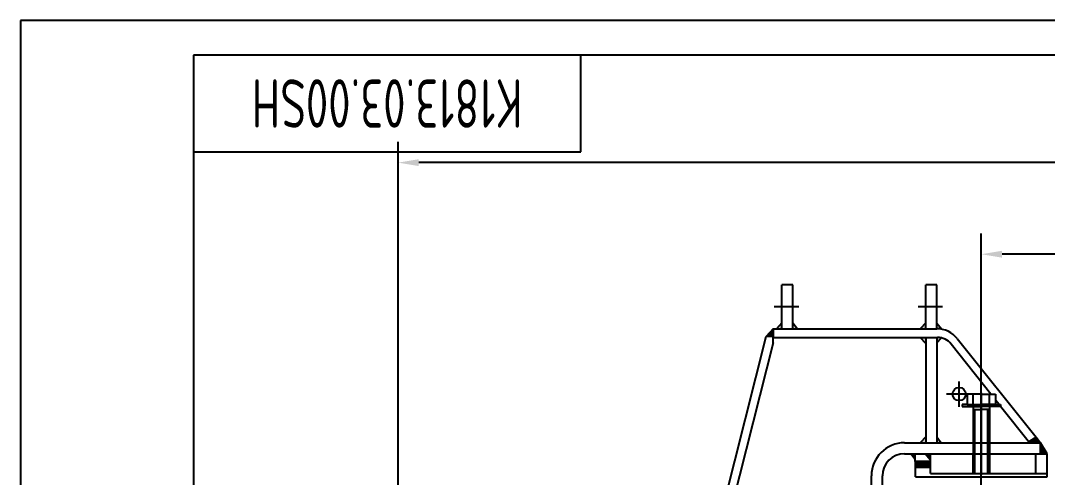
# Model space of a CAD drawing. Header units: millimetres. Extents: x 0 to 8400, y -2453 to 5940.
# Drawn here: x 0 to 2969, y 4618 to 5940 of the extents above; entities that cross this region are included whole.
import ezdxf
from ezdxf.enums import TextEntityAlignment as Align

# ---------------------------------------------------------------- set-up
doc = ezdxf.new("R2010")
doc.units = ezdxf.units.MM
doc.header["$LTSCALE"] = 200
doc.linetypes.add('F', pattern=[0.75, 0.5, -0.25])
doc.linetypes.add('G', pattern=[2, 1.25, -0.25, 0.25, -0.25])
for name, color, linetype in [('01', 7, 'Continuous'), ('02', 1, 'Continuous'), ('04', 2, 'F'), ('05', 142, 'G'), ('08', 1, 'Continuous'), ('11', 3, 'Continuous')]:
    doc.layers.add(name, color=color, linetype=linetype)
doc.styles.get("Standard").update_dxf_attribs({"font": 'isocp', "width": 0.707, "bigfont": 'intecad.shx'})
doc.dimstyles.new('INTE', dxfattribs={"dimscale": 20, "dimtxt": 3.5, "dimasz": 3, "dimexe": 3, "dimexo": 0, "dimgap": 1, "dimtad": 1, "dimdec": 3, "dimdsep": 46, "dimtxsty": 'Standard', "dimcen": 0, "dimclrd": 1, "dimclre": 1, "dimclrt": 3, "dimaunit": 1, "dimadec": 0, "dimazin": 0, "dimtfac": 1, "dimtdec": 3, "dimtmove": 0, "dimatfit": 0, "dimfxl": 1, "dimarcsym": 0})

# ---------------------------------------------------------------- blocks, each defined once
blk = doc.blocks.new('*D33')
at = {"layer": '08', "color": 1, "lineweight": -2, "transparency": 16777216}
for p, q in [((1091.5, 3154.4), (1091.5, 5588.7)), ((7169.5, 3154.4), (7169.5, 5588.7)), ((7109.5, 5528.7), (1151.5, 5528.7))]:
    blk.add_line(p, q, dxfattribs=at)
at = {"layer": '08', "color": 1, "transparency": 16777216}
for points in [[(1151.5, 5538.7), (1151.5, 5518.7), (1091.5, 5528.7)], [(7109.5, 5538.7), (7109.5, 5518.7), (7169.5, 5528.7)]]:
    blk.add_solid(points, dxfattribs=at)
at = {"layer": 'DEFPOINTS', "color": 0, "transparency": 16777216}
for p in [(1091.5, 5528.7), (1091.5, 3154.4), (7169.5, 3154.4)]:
    blk.add_point(p, dxfattribs=at)
at = {"layer": '08', "color": 3, "transparency": 16777216, "insert": (4130.5, 5583.7), "char_height": 70, "attachment_point": 5}
blk.add_mtext('6078', dxfattribs=at)
blk = doc.blocks.new('*D34')
at = {"layer": '08', "color": 1, "lineweight": -2, "transparency": 16777216}
for p, q in [((2778, 4790.8), (2778, 5323.6)), ((5483, 4790.8), (5483, 5323.6)), ((5423, 5263.6), (2838, 5263.6))]:
    blk.add_line(p, q, dxfattribs=at)
at = {"layer": '08', "color": 1, "transparency": 16777216}
for points in [[(2838, 5273.6), (2838, 5253.6), (2778, 5263.6)], [(5423, 5273.6), (5423, 5253.6), (5483, 5263.6)]]:
    blk.add_solid(points, dxfattribs=at)
at = {"layer": 'DEFPOINTS', "color": 0, "transparency": 16777216}
for p in [(2778, 5263.6), (2778, 4790.8), (5483, 4790.8)]:
    blk.add_point(p, dxfattribs=at)
at = {"layer": '08', "color": 3, "transparency": 16777216, "insert": (4130.5, 5318.7), "char_height": 70, "attachment_point": 5}
blk.add_mtext('2705', dxfattribs=at)
blk = doc.blocks.new('*U43', base_point=(251.96, 168.31))
at = {"layer": '01'}
for p, q in [((251.96, 168.31), (251.96, 182.31)), ((195.96, 168.31), (251.96, 168.31))]:
    blk.add_line(p, q, dxfattribs=at)
blk = doc.blocks.new('*U44')
at = {"layer": '04'}
blk.add_blockref('*U43', (0, 0), dxfattribs=at)
blk = doc.blocks.new('*U45')
at = {"layer": '01'}
for points in [[(415, 292), (25, 292)], [(25, 292), (25, 5)]]:
    blk.add_lwpolyline(points, dxfattribs=at)
at = {"layer": '02'}
for points in [[(420, 297), (0, 297)], [(0, 297), (0, 0)]]:
    blk.add_lwpolyline(points, dxfattribs=at)

msp = doc.modelspace()

# ---------------------------------------------------------------- hatches: boundary and pattern name
at = {"layer": '01'}
for points in [[(2176.1865, 5048.0123), (2176.1865, 5025.2746), (2175.9048, 5025.2746), (2154.6823, 5024.9455)], [(2936.4226, 4734.3225), (2949.0495, 4718.0123), (2917.0495, 4718.0123), (2914.7206, 4720.9557)], [(2949.0495, 4718.0123), (2968.0495, 4686.0123), (2949.0495, 4686.0123)], [(2574.4336, 4686.0123), (2587.0495, 4686.0123), (2587.0495, 4670.0123)], [(2631.0495, 4667.2126), (2615.4127, 4686.0123), (2631.0495, 4686.0123)]]:
    msp.add_hatch(color=256, dxfattribs=at).paths.add_polyline_path(points)
h = msp.add_hatch(color=256, dxfattribs=at)
h.paths.add_polyline_path([(2233.1865, 5065.1194), (2246.4383, 5048.0123), (2233.1865, 5048.0123)])
h.paths.add_polyline_path([(2201.1865, 5065.3664), (2201.1865, 5048.0123), (2185.372, 5048.0123)])
h = msp.add_hatch(color=256, dxfattribs=at)
h.paths.add_polyline_path([(2649.1865, 5064.0195), (2664.0233, 5046.55, 0.049160382), (2649.1865, 5048.0123)])
h.paths.add_polyline_path([(2617.1865, 5065.3664), (2617.1865, 5048.0123), (2601.372, 5048.0123)])
h = msp.add_hatch(color=256, dxfattribs=at)
h.paths.add_polyline_path([(2649.1865, 5007.4837), (2649.1865, 5023.0123), (2651.0495, 5023.0123, -0.057766475), (2662.7166, 5021.6598)])
h.paths.add_polyline_path([(2601.372, 5023.0123), (2617.1865, 5023.0123), (2617.1865, 5005.6581)])
at = {"layer": '01', "linetype": 'Continuous'}
h = msp.add_hatch(color=7, dxfattribs=at)
h.paths.add_polyline_path([(2662.3399, 4718.0123), (2649.1865, 4718.0123), (2649.1865, 4735.2499)])
h.paths.add_polyline_path([(2601.2889, 4718.0123), (2617.1865, 4734.8172), (2617.1865, 4718.0123)])

# ---------------------------------------------------------------- linework, layer by layer
at = {"layer": '01'}
for p, q in [((2201.1865, 5048.0123), (2201.1865, 5175.0123)), ((2233.1865, 5175.0123), (2201.1865, 5175.0123)), ((2233.1865, 5048.0123), (2233.1865, 5175.0123)), ((2617.1865, 5048.0123), (2617.1865, 5175.0123)), ((2649.1865, 5175.0123), (2617.1865, 5175.0123)), ((2649.1865, 5048.0123), (2649.1865, 5175.0123)), ((2176.1865, 5048.0123), (2154.6823, 5024.9455)), ((2176.1865, 5048.0123), (2649.1865, 5048.0123)), ((2176.1865, 5048.0123), (2176.1865, 5023.0123)), ((2201.1865, 5065.3664), (2185.372, 5048.0123)), ((2233.1865, 5065.1194), (2246.4383, 5048.0123)), ((2617.1865, 5065.3664), (2601.372, 5048.0123)), ((2649.1865, 5064.0195), (2664.0233, 5046.55)), ((2154.6823, 5024.9455), (1758.349, 3450.5656)), ((2175.9048, 5025.2746), (2154.6823, 5024.9455)), ((2175.9048, 5025.2746), (2176.1865, 5025.2746)), ((2176.1185, 5007.6904), (2175.9048, 5025.2746)), ((2176.1865, 5023.0123), (2649.1865, 5023.0123)), ((2182.0495, 5023.0123), (2651.0495, 5023.0123)), ((2617.1865, 5005.6581), (2601.372, 5023.0123)), ((2617.1865, 5023.0123), (2617.1865, 4718.0123)), ((2649.1865, 5023.0123), (2649.1865, 4718.0123)), ((2649.1865, 5007.4837), (2662.7166, 5021.6598)), ((2176.1185, 5007.6904), (1782.5926, 3444.4625)), ((2805.489, 4859.0123), (2691.0448, 5003.6569)), ((2778.0495, 4859.0123), (2736.7495, 4859.0123)), ((2736.7495, 4859.0123), (2736.7495, 4829.0123)), ((2754.0495, 4829.0123), (2754.0495, 4859.0123)), ((2778.0495, 4859.0123), (2819.3495, 4859.0123)), ((2802.0495, 4829.0123), (2802.0495, 4859.0123)), ((2819.3495, 4859.0123), (2819.3495, 4829.0123)), ((2829.2253, 4829.0123), (2819.3495, 4841.4941)), ((2736.7495, 4829.0123), (2722.5905, 4829.0123)), ((2722.5905, 4829.0123), (2722.5905, 4823.1239)), ((2722.5905, 4823.1239), (2778.0495, 4823.1239)), ((2736.7495, 4829.0123), (2778.0495, 4829.0123)), ((2754.0495, 4823.1239), (2754.0495, 4718.0123)), ((2754.0495, 4814.0123), (2778.0495, 4814.0123)), ((2819.3495, 4829.0123), (2778.0495, 4829.0123)), ((2833.5086, 4823.1239), (2778.0495, 4823.1239)), ((2802.0495, 4814.0123), (2778.0495, 4814.0123)), ((2802.0495, 4823.1239), (2802.0495, 4718.0123)), ((2819.3495, 4829.0123), (2833.5086, 4829.0123)), ((2833.5086, 4829.0123), (2833.5086, 4823.1239)), ((2917.0495, 4718.0123), (2833.8842, 4823.1239)), ((2936.4226, 4734.3225), (2949.0495, 4718.0123)), ((2968.0495, 4686.0123), (2949.0495, 4718.0123)), ((2587.0495, 4670.0123), (2574.4336, 4686.0123)), ((2631.0495, 4664.0123), (2587.0495, 4664.0123)), ((2631.0495, 4662.5123), (2587.5495, 4662.5123)), ((2631.0495, 4667.2126), (2615.4127, 4686.0123)), ((2631.0495, 4661.0123), (2587.5495, 4661.0123)), ((2631.0495, 4659.5123), (2587.5495, 4659.5123)), ((2631.0495, 4658.0123), (2587.5495, 4658.0123)), ((2631.0495, 4656.5123), (2587.5495, 4656.5123)), ((2631.0495, 4655.0123), (2587.5495, 4655.0123)), ((2631.0495, 4653.5123), (2587.5495, 4653.5123)), ((2631.0495, 4652.0123), (2587.5495, 4652.0123)), ((2631.0495, 4650.5123), (2587.5495, 4650.5123)), ((2631.0495, 4649.0123), (2587.5495, 4649.0123)), ((2631.0495, 4647.5123), (2587.5495, 4647.5123)), ((2631.0495, 4646.0123), (2587.5495, 4646.0123))]:
    msp.add_line(p, q, dxfattribs=at)
at = {"layer": '01', "color": 7, "linetype": 'Continuous'}
for p, q in [((2708.5572, 5019.4582), (2936.4226, 4734.3225)), ((2617.1865, 4734.8172), (2601.2889, 4718.0123)), ((2649.1865, 4735.2499), (2662.3399, 4718.0123)), ((2914.7206, 4720.9557), (2936.4226, 4734.3225)), ((2556.0495, 4718.0123), (2949.0495, 4718.0123)), ((2949.0495, 4686.0123), (2949.0495, 4718.0123)), ((2556.0495, 4686.0123), (2968.5495, 4686.0123)), ((2587.0495, 4664.0123), (2587.0495, 4686.0123)), ((2587.5495, 4619.0123), (2587.5495, 4664.0123)), ((2631.0495, 4629.0123), (2631.0495, 4686.0123)), ((2936.0495, 4629.0123), (2936.0495, 4686.0123)), ((2968.0495, 4619.0123), (2968.0495, 4686.0123)), ((2968.5495, 4619.0123), (2968.5495, 4686.0123)), ((2460.0495, 3392.0123), (2460.0495, 4622.0123)), ((2492.0495, 3392.0123), (2492.0495, 4622.0123)), ((2587.5495, 4619.0723), (2968.5495, 4619.0723)), ((2631.0495, 4629.0123), (2968.0495, 4629.0123))]:
    msp.add_line(p, q, dxfattribs=at)
msp.add_circle((2714.0495, 4859.0123), 19, dxfattribs=at)
for centre, radius, start, end in [((2649.1865, 4972.0123), 76, 38.63, 90), ((2556.0495, 4622.0123), 96, 90, 180), ((2556.0495, 4622.0123), 64, 90, 180)]:
    msp.add_arc(centre, radius, start, end, dxfattribs=at)
at = {"layer": '01'}
msp.add_arc((2651.0495, 4972.0123), 51, 38.3513845, 90, dxfattribs=at)
at = {"layer": '02'}
for p, q in [((2758.8495, 4718.0123), (2758.8495, 4814.0123)), ((2797.2495, 4718.0123), (2797.2495, 4814.0123))]:
    msp.add_line(p, q, dxfattribs=at)
at = {"layer": '04', "color": 2, "linetype": 'F'}
for p, q in [((2754.0495, 4718.0123), (2754.0495, 4629.0123)), ((2758.8495, 4629.0123), (2758.8495, 4718.0123)), ((2797.2495, 4629.0123), (2797.2495, 4718.0123)), ((2802.0495, 4718.0123), (2802.0495, 4629.0123)), ((2754.0495, 4629.0123), (2754.0495, 4686.0123)), ((2802.0495, 4629.0123), (2802.0495, 4686.0123))]:
    msp.add_line(p, q, dxfattribs=at)
at = {"layer": '05'}
for p, q in [((2250.2257, 5111.5123), (2179.1175, 5111.5123)), ((2666.2257, 5111.5123), (2595.1175, 5111.5123)), ((2714.0495, 4822.4303), (2714.0495, 4895.5943)), ((2750.6315, 4859.0123), (2677.4675, 4859.0123)), ((2778.0495, 4862.0773), (2778.0495, 4625.4634)), ((2778.0495, 2567.2403), (2778.0495, 4790.7755))]:
    msp.add_line(p, q, dxfattribs=at)

# ---------------------------------------------------------------- block references
at = {"layer": '04', "xscale": 20, "yscale": 20, "zscale": 20}
msp.add_blockref('*U45', (0, 0), dxfattribs=at)
at = {"layer": '04', "xscale": 20, "yscale": 20}
msp.add_blockref('*U44', (1620, 5560), dxfattribs=at)

# ---------------------------------------------------------------- texts
at = {"layer": '11', "width": 0.693834}
msp.add_text('K1813.03.00SH', height=140, rotation=180, dxfattribs=at).set_placement((1451.2185, 5770), (668.7816, 5770), align=Align.FIT)

# ---------------------------------------------------------------- dimensions: what is measured, and where the dimension line sits
at = {"layer": '08'}
for base, p1, p2, picture, middle in [((1091.5495, 5528.6555), (7169.5495, 3154.4073), (1091.5495, 3154.4073), '*D33', (4130.5495, 5583.6555)), ((2778.0495, 5263.6451), (5483.0495, 4790.7755), (2778.0495, 4790.7755), '*D34', (4130.5495, 5318.652))]:
    dim = msp.add_linear_dim(base=base, p1=p1, p2=p2, dimstyle='INTE', dxfattribs=at)
    dim.commit()
    dim.dimension.update_dxf_attribs({"geometry": picture, "text_midpoint": middle})

doc.saveas('drawing.dxf')
